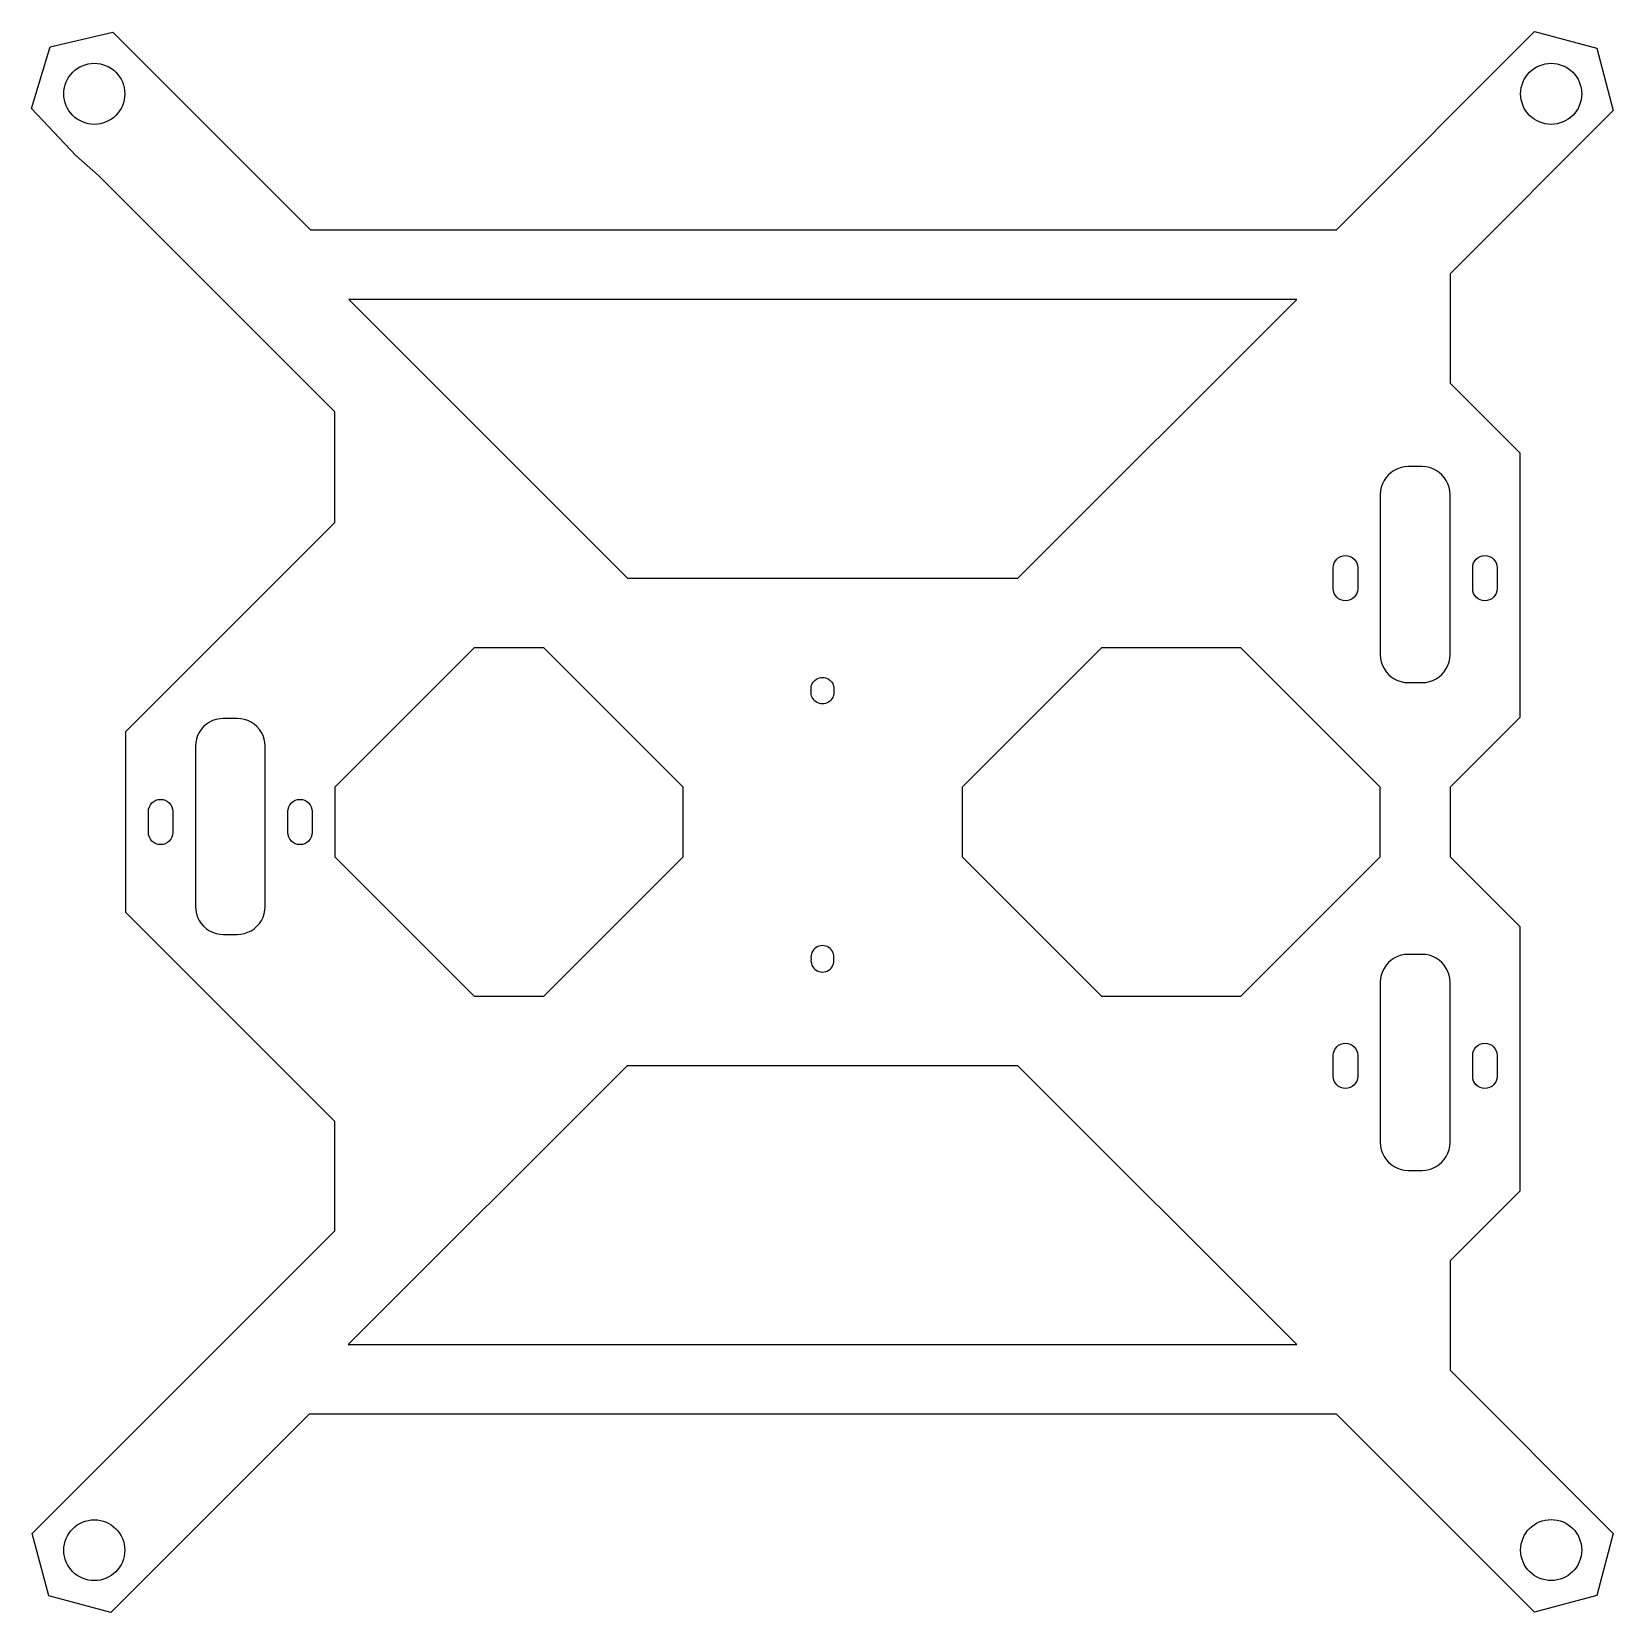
# Model space of a CAD drawing. Header units: millimetres. Extents: x 12 to 239, y -41 to 186.
import ezdxf

# ---------------------------------------------------------------- set-up
doc = ezdxf.new("R2010")
doc.units = ezdxf.units.MM
doc.layers.get('0').update_dxf_attribs({"linetype": 'CONTINUOUS'})

msp = doc.modelspace()

# ---------------------------------------------------------------- linework, layer by layer
for points in [[(14.7, 183.57), (23.69, 185.69), (52.05, 157.33), (199.23, 157.33), (227.66, 185.77), (236.58, 183.37), (238.97, 174.45), (215.54, 151.02), (215.54, 135.33), (225.54, 125.33), (225.54, 87.33), (215.54, 77.33), (215.54, 67.33), (225.54, 57.33), (225.54, 19.33), (215.54, 9.33), (215.54, -6.33), (238.97, -29.77), (236.58, -38.69), (227.66, -41.08), (199.25, -12.67), (51.86, -12.67), (23.42, -41.1), (14.5, -38.71), (12.11, -29.79), (55.54, 13.65), (55.54, 29.33), (25.54, 59.33), (25.54, 85.33), (55.54, 115.33), (55.54, 131.22), (21.62, 165.14), (18.37, 168), (12.04, 174.72)], [(153.54, 107.33), (193.54, 147.33), (57.54, 147.33), (97.54, 107.33)], [(215.51, 95.82), (215.54, 96.34), (215.54, 119.34), (215.51, 119.86), (215.41, 120.37), (215.24, 120.87), (215.01, 121.34), (214.72, 121.77), (214.37, 122.17), (213.98, 122.51), (213.54, 122.8), (213.07, 123.03), (212.58, 123.2), (212.06, 123.31), (211.54, 123.34), (209.54, 123.34), (209.02, 123.31), (208.51, 123.2), (208.01, 123.03), (207.54, 122.8), (207.11, 122.51), (206.71, 122.17), (206.37, 121.77), (206.08, 121.34), (205.85, 120.87), (205.68, 120.37), (205.58, 119.86), (205.54, 119.34), (205.54, 96.34), (205.58, 95.82), (205.68, 95.3), (205.85, 94.81), (206.08, 94.34), (206.37, 93.9), (206.71, 93.51), (207.11, 93.17), (207.54, 92.88), (208.01, 92.64), (208.51, 92.48), (209.02, 92.37), (209.54, 92.34), (211.54, 92.34), (212.06, 92.37), (212.58, 92.48), (213.07, 92.64), (213.54, 92.88), (213.98, 93.17), (214.37, 93.51), (214.72, 93.9), (215.01, 94.34), (215.24, 94.81), (215.41, 95.3)], [(105.54, 77.33), (85.54, 97.33), (75.54, 97.33), (55.54, 77.33), (55.54, 67.33), (75.54, 47.33), (85.54, 47.33), (105.54, 67.33)], [(205.54, 67.33), (205.54, 77.33), (185.54, 97.33), (165.54, 97.33), (145.54, 77.33), (145.54, 67.33), (165.54, 47.33), (185.54, 47.33)], [(45.51, 59.67), (45.54, 60.2), (45.54, 83.2), (45.51, 83.72), (45.41, 84.23), (45.24, 84.73), (45.01, 85.2), (44.72, 85.63), (44.37, 86.02), (43.98, 86.37), (43.54, 86.66), (43.07, 86.89), (42.58, 87.06), (42.06, 87.16), (41.54, 87.2), (39.54, 87.2), (39.02, 87.16), (38.51, 87.06), (38.01, 86.89), (37.54, 86.66), (37.11, 86.37), (36.71, 86.02), (36.37, 85.63), (36.08, 85.2), (35.85, 84.73), (35.68, 84.23), (35.58, 83.72), (35.54, 83.2), (35.54, 60.2), (35.58, 59.67), (35.68, 59.16), (35.85, 58.66), (36.08, 58.2), (36.37, 57.76), (36.71, 57.37), (37.11, 57.02), (37.54, 56.73), (38.01, 56.5), (38.51, 56.33), (39.02, 56.23), (39.54, 56.2), (41.54, 56.2), (42.06, 56.23), (42.58, 56.33), (43.07, 56.5), (43.54, 56.73), (43.98, 57.02), (44.37, 57.37), (44.72, 57.76), (45.01, 58.2), (45.24, 58.66), (45.41, 59.16)], [(205.68, 50.37), (205.58, 49.85), (205.54, 49.33), (205.54, 26.33), (205.58, 25.81), (205.68, 25.3), (205.85, 24.8), (206.08, 24.33), (206.37, 23.9), (206.71, 23.5), (207.11, 23.16), (207.54, 22.87), (208.01, 22.64), (208.51, 22.47), (209.02, 22.37), (209.54, 22.33), (211.54, 22.33), (212.06, 22.37), (212.58, 22.47), (213.07, 22.64), (213.54, 22.87), (213.98, 23.16), (214.37, 23.5), (214.72, 23.9), (215.01, 24.33), (215.24, 24.8), (215.41, 25.3), (215.51, 25.81), (215.54, 26.33), (215.54, 49.33), (215.51, 49.85), (215.41, 50.37), (215.24, 50.86), (215.01, 51.33), (214.72, 51.77), (214.37, 52.16), (213.98, 52.51), (213.54, 52.8), (213.07, 53.03), (212.58, 53.2), (212.06, 53.3), (211.54, 53.33), (209.54, 53.33), (209.02, 53.3), (208.51, 53.2), (208.01, 53.03), (207.54, 52.8), (207.11, 52.51), (206.71, 52.16), (206.37, 51.77), (206.08, 51.33), (205.85, 50.86)], [(153.54, 37.33), (97.47, 37.33), (57.47, -2.67), (193.54, -2.67)]]:
    msp.add_lwpolyline(points, close=True)
for points in [[(198.79, 108.83, -1), (202.29, 108.83), (202.29, 105.83, -1), (198.79, 105.83)], [(218.79, 108.83, -1), (222.29, 108.83), (222.29, 105.83, -1), (218.79, 105.83)], [(123.86, 91.31, -1.078858), (127.15, 91.31, -0.037933), (127.15, 91.06, -1.078858), (123.86, 91.06, -0.037933)], [(32.29, 70.83, -1), (28.79, 70.83), (28.79, 73.83, -1), (32.29, 73.83)], [(52.29, 70.83, -1), (48.79, 70.83), (48.79, 73.83, -1), (52.29, 73.83)], [(202.29, 35.83, -1), (198.79, 35.83), (198.79, 38.83, -1), (202.29, 38.83)], [(222.29, 35.83, -1), (218.79, 35.83), (218.79, 38.83, -1), (222.29, 38.83)]]:
    msp.add_lwpolyline(points, format="xyb", close=True)
for centre, radius in [((21.03, 176.84), 4.38), ((230.05, 176.84), 4.38), ((21.03, -32.18), 4.37), ((230.05, -32.16), 4.38)]:
    msp.add_circle(centre, radius)
for centre, start, end in [((125.5, 52.94), -8.7148, 188.7147), ((125.5, 52.44), -188.7148, 8.7147)]:
    msp.add_arc(centre, 1.65, start, end)

doc.saveas('drawing.dxf')
